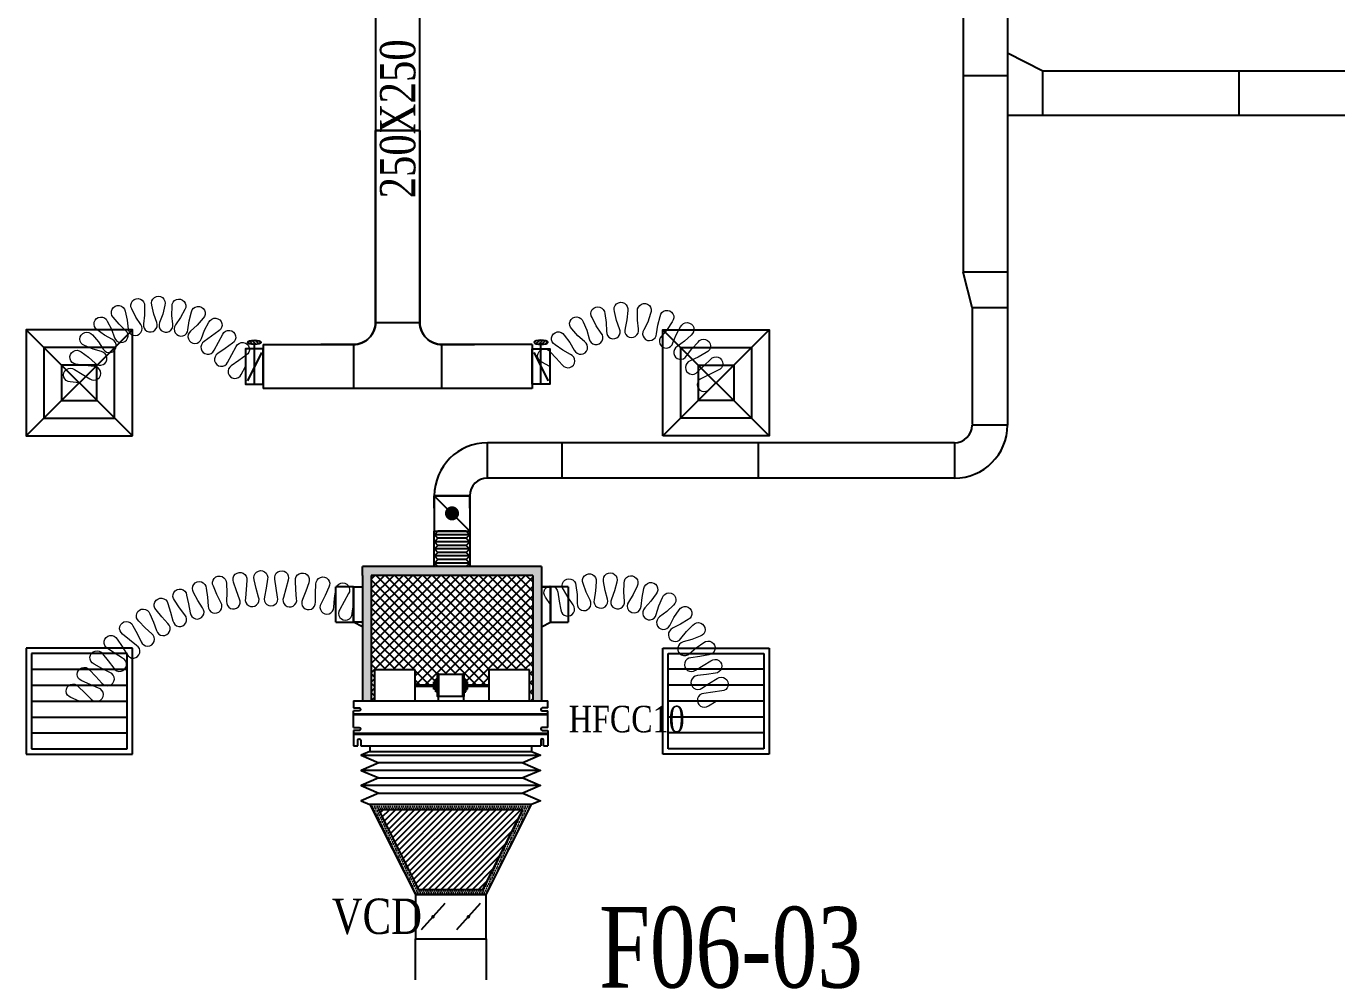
# Model space of a CAD drawing. Header units: metres. Extents: x 352651 to 1421851, y -87441 to -24441.
# Drawn here: x 837282 to 844691, y -72090 to -66743 of the extents above; entities that cross this region are included whole.
import ezdxf

# ---------------------------------------------------------------- set-up
doc = ezdxf.new("R2010")
doc.units = ezdxf.units.M
doc.header["$LTSCALE"] = 300
doc.header["$MEASUREMENT"] = 0
for name, color, linetype in [('bat noi mem', 4, 'CONTINUOUS'), ('CUAGIO', 2, 'CONTINUOUS'), ('KT', 1, 'CONTINUOUS'), ('thiet bi', 11, 'CONTINUOUS')]:
    doc.layers.add(name, color=color, linetype=linetype)
doc.layers.add('noi mem', color=5, linetype='BATTING', lineweight=0)
doc.styles.add('PHU', font='vntimeh.shx', dxfattribs={"width": 0.8})
doc.styles.add('ROMANS', font='romans.shx', dxfattribs={"width": 0.75, "bigfont": 'romancvn.shx'})
doc.linetypes.add('BATTING', pattern='A,0.0001,-0.1,[134,ltypeshp.shx,S=0.1,R=0,X=-0.1,Y=0],-0.2,[134,ltypeshp.shx,S=0.1,R=180,X=0.1,Y=0],-0.1', length=0.4001)

# ---------------------------------------------------------------- blocks, each defined once
blk = doc.blocks.new('SAG')
at = {"layer": 'CUAGIO'}
for p, q in [((-300, 300), (-300, -300)), ((300, 300), (-300, 300)), ((300, -300), (300, 300)), ((-300, -300), (300, -300))]:
    blk.add_line(p, q, dxfattribs=at)
at = {"layer": 'CUAGIO', "color": 8}
for p, q in [((-270, 270), (-270, -270)), ((270, 270), (-270, 270)), ((-180, -270), (-180, 270)), ((-90, -270), (-90, 270)), ((0, -270), (0, 270)), ((90, -270), (90, 270)), ((180, -270), (180, 270)), ((270, -270), (270, 270)), ((-270, -270), (270, -270))]:
    blk.add_line(p, q, dxfattribs=at)
blk = doc.blocks.new('SAD')
at = {"layer": 'CUAGIO', "color": 8}
for p, q in [((-300, -300), (300, 300)), ((300, -300), (-300, 300))]:
    blk.add_line(p, q, dxfattribs=at)
at = {"layer": 'CUAGIO'}
blk.add_lwpolyline([(300, -300), (300, 300), (-300, 300), (-300, -300)], close=True, dxfattribs=at)
at = {"layer": 'CUAGIO', "color": 8}
for points in [[(200, -200), (200, 200), (-200, 200), (-200, -200)], [(100, -100), (100, 100), (-100, 100), (-100, -100)]]:
    blk.add_lwpolyline(points, close=True, dxfattribs=at)
blk = doc.blocks.new('1-van gio D200')
at = {"layer": 'CUAGIO'}
h = blk.add_hatch(dxfattribs=at)
h.set_pattern_fill('ANSI31', color=256, scale=100, style=0)
edge = h.paths.add_edge_path()
edge.add_ellipse((486127, -58494), major_axis=(-38.1, 0), ratio=0.310482, start_angle=0, end_angle=360, ccw=False)
for p, q in [((486167, -58437.3), (486087.1, -58277.5)), ((486127, -58257.4), (486127, -58494))]:
    blk.add_line(p, q, dxfattribs=at)
at = {"layer": 'CUAGIO', "const_width": 3}
for points in [[(486127, -58457.4), (486177, -58457.4), (486177, -58257.4), (486077, -58257.4), (486077, -58457.4), (486127, -58457.4)], [(486167, -58437.3), (486087.1, -58277.5)], [(486127, -58257.4), (486127, -58494)]]:
    blk.add_lwpolyline(points, dxfattribs=at)
at = {"layer": 'CUAGIO'}
blk.add_lwpolyline([(486177, -58457.4), (486077, -58457.4), (486077, -58257.4), (486177, -58257.4)], close=True, dxfattribs=at)
at = {"layer": 'CUAGIO', "const_width": 5.35}
blk.add_lwpolyline([(486130.7, -58357.4, -1), (486123.3, -58357.4, -1)], format="xyb", close=True, dxfattribs=at)
at = {"layer": 'CUAGIO', "extrusion": (0, 0, -1)}
blk.add_ellipse((486127, -58494), major_axis=(-38.1, 0), ratio=0.310482, start_param=-1.570796, end_param=4.712389, dxfattribs=at)
blk = doc.blocks.new('bac noi mem')
at = {"layer": 'bat noi mem'}
for p, q in [((493886.7, -64673), (493866.7, -64693)), ((494046.7, -64673), (493886.7, -64673)), ((494046.7, -64673), (494066.7, -64693)), ((494066.7, -64693), (493866.7, -64693)), ((493866.7, -64693), (493886.7, -64713)), ((493886.7, -64713), (493866.7, -64733)), ((494066.7, -64733), (493866.7, -64733)), ((493866.7, -64733), (493886.7, -64753)), ((493886.7, -64753), (493866.7, -64773)), ((494046.7, -64713), (493886.7, -64713)), ((494046.7, -64753), (493886.7, -64753)), ((494066.7, -64693), (494046.7, -64713)), ((494046.7, -64713), (494066.7, -64733)), ((494066.7, -64733), (494046.7, -64753)), ((494046.7, -64753), (494066.7, -64773)), ((494066.7, -64773), (493866.7, -64773)), ((493866.7, -64773), (493886.7, -64793)), ((493886.7, -64793), (493866.7, -64813)), ((494066.7, -64813), (493866.7, -64813)), ((493866.7, -64813), (493886.7, -64833)), ((494046.7, -64793), (493886.7, -64793)), ((494066.7, -64773), (494046.7, -64793)), ((494046.7, -64793), (494066.7, -64813)), ((494066.7, -64813), (494046.7, -64833)), ((493886.7, -64833), (493866.7, -64853)), ((494066.7, -64853), (493866.7, -64853)), ((493866.7, -64853), (493886.7, -64873)), ((494046.7, -64833), (493886.7, -64833)), ((494046.7, -64873), (493886.7, -64873)), ((494046.7, -64833), (494066.7, -64853)), ((494066.7, -64853), (494046.7, -64873))]:
    blk.add_line(p, q, dxfattribs=at)

msp = doc.modelspace()

# ---------------------------------------------------------------- hatches: boundary and pattern name
at = {"layer": 'CUAGIO'}
h = msp.add_hatch(dxfattribs=at)
h.set_pattern_fill('DOTS', color=2, scale=200, style=0)
h.set_pattern_definition([(0, (266577.114, -127391.205), (6.25, -12.5), [0, -12.5])])
h.paths.add_polyline_path([(840146.1, -69848.7), (839232.5, -69848.7), (839232.5, -70558.7), (839182.5, -70558.7), (839182.5, -69848.7), (839182.5, -69798.7), (840196.1, -69798.7), (840196.1, -69848.7), (840196.1, -70558.7), (840146.1, -70558.7)])
at = {"layer": 'CUAGIO', "ltscale": 1.5}
h = msp.add_hatch(dxfattribs=at)
h.set_pattern_fill('ANSI37', color=9, scale=300, angle=360, style=0)
h.set_pattern_definition([(45, (183000, 131.603), (-26.5165043, 26.5165043), []), (135, (183000, 131.603), (-26.5165043, -26.5165043), [])])
h.paths.add_polyline_path([(839232.5, -69848.7), (839232.5, -70558.7), (839251.7, -70558.7), (839251.7, -70383.7), (839481.9, -70383.7), (839481.9, -70466.7), (839587.1, -70466.7), (839587.1, -70451), (839597.7, -70451), (839597.7, -70435.2), (839607.6, -70435.2), (839607.6, -70410.3, -1), (839614, -70408.2), (839750.2, -70408.2, -1), (839756.7, -70410.3), (839756.7, -70435.2), (839766.6, -70435.2), (839766.6, -70451), (839777.1, -70451), (839777.1, -70466.7), (839896.8, -70466.7), (839896.8, -70383.7), (840127, -70383.7), (840127, -70558.7), (840146.1, -70558.7), (840146.1, -69848.7)])
at = {"layer": 'CUAGIO'}
h = msp.add_hatch(dxfattribs=at)
h.set_pattern_fill('DOTS', color=256, scale=200, style=0)
h.set_pattern_definition([(0, (9552.957, -17805.039), (6.25, -12.5), [0, -12.5])])
h.paths.add_polyline_path([(839882.1, -71654.2), (839482.1, -71654.2), (839225.1, -71144.2), (840139.1, -71144.2)])
h.paths.add_polyline_path([(839863.7, -71624.2), (840090.4, -71174.2), (839273.9, -71174.2), (839500.6, -71624.2)], flags=16)
h = msp.add_hatch(dxfattribs=at)
h.set_pattern_fill('ANSI31', color=256, scale=200, style=0)
h.set_pattern_definition([(45, (-3258.12, -88821.382), (-17.6776695, 17.6776695), [])])
h.paths.add_polyline_path([(840090.4, -71174.2), (839273.9, -71174.2), (839500.6, -71624.2), (839863.7, -71624.2)])

# ---------------------------------------------------------------- linework, layer by layer
at = {"layer": 'bat noi mem'}
for p, q in [((839175.1, -70865.6), (840189.1, -70865.6)), ((840189.1, -70951.4), (839175.1, -70951.4)), ((840089.1, -70908.5), (839275.1, -70908.5)), ((840189.1, -71037.1), (839175.1, -71037.1)), ((839275.1, -70994.2), (840089.1, -70994.2)), ((839275.1, -71079.9), (840089.1, -71079.9)), ((840139.1, -71144.2), (839225.1, -71144.2))]:
    msp.add_line(p, q, dxfattribs=at)
for points in [[(839225.1, -70844.2), (839175.1, -70865.6), (839275.1, -70908.5), (839175.1, -70951.4), (839275.1, -70994.2), (839175.1, -71037.1), (839275.1, -71079.9), (839175.1, -71122.8), (839225.1, -71144.2)], [(840139.1, -70844.2), (840189.1, -70865.6), (840089.1, -70908.5), (840189.1, -70951.4), (840089.1, -70994.2), (840189.1, -71037.1), (840089.1, -71079.9), (840189.1, -71122.8), (840139.1, -71144.2)]]:
    msp.add_lwpolyline(points, dxfattribs=at)
at = {"layer": 'CUAGIO'}
for p, q in [((842579.4, -60364), (842579.4, -68134)), ((842829.4, -60344.1), (842829.4, -68998.8)), ((842829.4, -67024), (842579.4, -67024)), ((847469.6, -66997.2), (843029.6, -66997.2)), ((853751.5, -67247.2), (842829.7, -67247.2)), ((842829.4, -68134), (842579.4, -68134)), ((842829.4, -68134), (842579.4, -68134)), ((842629.4, -68334), (842579.4, -68134)), ((842629.4, -68334), (842629.4, -68995.6)), ((842629.4, -68334), (842829.4, -68334)), ((839257.2, -68417.6), (839507.2, -68417.6)), ((838622.2, -68542.6), (838622.2, -68792.6)), ((839132.2, -68542.6), (839132.2, -68792.6)), ((839632.2, -68792.6), (839632.2, -68542.6)), ((840142.2, -68542.6), (840142.2, -68792.6)), ((842829.4, -68998.8), (842629.4, -68998.8)), ((842529.4, -69098.8), (839889.3, -69098.7)), ((839889.3, -69298.7), (839889.3, -69098.7)), ((840309.4, -69098.8), (840309.4, -69298.8)), ((841419.4, -69098.8), (841419.4, -69298.8)), ((842529.4, -69098.8), (842529.4, -69298.8)), ((842535.9, -69298.7), (839889.4, -69298.7)), ((839589.3, -69468.9), (839589.3, -69398.7)), ((839789.3, -69398.7), (839589.3, -69398.7)), ((839589.3, -69398.7), (839589.3, -69598.6)), ((839789.3, -69598.6), (839589.3, -69398.7)), ((839589.3, -69398.7), (839789.3, -69398.7)), ((839789.3, -69398.7), (839789.3, -69598.6)), ((839789.3, -69468.9), (839789.3, -69398.7)), ((839589.3, -69478.4), (839589.3, -69598.6)), ((839789.3, -69478.4), (839789.3, -69598.6)), ((839589.3, -69598.6), (839789.3, -69598.6)), ((839789.3, -69598.6), (839789.3, -69798.7)), ((840196.1, -69798.7), (839182.5, -69798.7)), ((839182.5, -69848.7), (839182.5, -70558.7)), ((839232.5, -69848.7), (839232.5, -70558.7)), ((840146.1, -69848.7), (840146.1, -70558.7)), ((840196.1, -69798.7), (840196.1, -70558.7)), ((839032.8, -70114), (839032.8, -69914)), ((839132.5, -69914), (839032.8, -69914)), ((839132.5, -70114), (839132.5, -69914)), ((839132.5, -69914), (839132.5, -70114)), ((840246.1, -69914), (840246.1, -70114)), ((840246.1, -69914), (840246.1, -70114)), ((840246.1, -70114), (840246.1, -69914)), ((840345.8, -69914), (840345.8, -70114)), ((840246.1, -70114), (840345.8, -70114)), ((839232.5, -70558.7), (839232.5, -70558.7)), ((840146.1, -70558.7), (840146.1, -70558.7)), ((839649.1, -71704.9), (839515.2, -71853.5)), ((839849.1, -71704.9), (839715.2, -71853.5))]:
    msp.add_line(p, q, dxfattribs=at)
at = {"layer": 'CUAGIO', "color": 2}
for p, q in [((843029.6, -66997.2), (842829.6, -66895.4)), ((843029.6, -67247.2), (843029.6, -66997.2)), ((844139.6, -67247.2), (844139.6, -66997.2)), ((839182.5, -69848.7), (839182.5, -69798.7)), ((840146.1, -69848.7), (839232.5, -69848.7))]:
    msp.add_line(p, q, dxfattribs=at)
at = {"layer": 'CUAGIO', "ltscale": 1.5}
msp.add_line((840142.2, -68792.6), (838622.2, -68792.6), dxfattribs=at)
at = {"layer": 'CUAGIO'}
for points in [[(839257.2, -66222.6), (839257.2, -67332.6), (839507.2, -67332.6), (839507.2, -66222.6)], [(839589.3, -69598.6), (839789.3, -69598.6), (839789.3, -69798.7), (839589.3, -69798.7)], [(840139.1, -71144.2), (839225.1, -71144.2), (839482.1, -71654.2), (839882.1, -71654.2)], [(840090.4, -71174.2), (839273.9, -71174.2), (839500.6, -71624.2), (839863.7, -71624.2)], [(839482.1, -71904.2), (839882.1, -71904.2), (839882.1, -71654.2), (839482.1, -71654.2)]]:
    msp.add_lwpolyline(points, close=True, dxfattribs=at)
for points in [[(838622.2, -68542.6), (839132.2, -68542.6, 0.414214), (839257.2, -68417.6), (839257.2, -67332.6), (839507.2, -67332.6), (839507.2, -68417.6, 0.414214), (839632.2, -68542.6), (839817.2, -68542.6)], [(840142.2, -68542.6), (839632.2, -68542.6, -0.414214), (839507.2, -68417.6), (839507.2, -67332.6), (839257.2, -67332.6), (839257.2, -68417.6, -0.414214), (839132.2, -68542.6), (838947.2, -68542.6)], [(838172, -73024.2), (839282.1, -73024.2, 0.414214), (839482.1, -72824.2), (839482.1, -71904.2), (839882.1, -71904.2), (839882.1, -72824.2, 0.414214), (840082.1, -73024.2), (841192.3, -73024.2)]]:
    msp.add_lwpolyline(points, format="xyb", dxfattribs=at)
for points, const_width in [([(839709.3, -69497.8, 1), (839669.3, -69497.8, 1)], 40), ([(839577.1, -71779.2, -1), (839587.1, -71779.2, -1)], 10), ([(839777.1, -71779.2, -1), (839787.1, -71779.2, -1)], 10)]:
    msp.add_lwpolyline(points, format="xyb", close=True, dxfattribs=dict(at, const_width=const_width))
for points in [[(839132.5, -69914), (839182.5, -69914)], [(839132.5, -69914), (839182.5, -69914)], [(840246.1, -69914), (840196.1, -69914)], [(840196.1, -69914), (840246.1, -69914)], [(840345.8, -69914), (840246.1, -69914)], [(839032.8, -70114), (839132.5, -70114)], [(839182.5, -70114), (839132.5, -70114)], [(839182.5, -70139.3), (839132.5, -70114)], [(840196.1, -70139.3), (840246.1, -70114)]]:
    msp.add_lwpolyline(points, dxfattribs=at)
for centre, radius, start, end in [((842529.4, -68998.8), 100, 270, 0), ((842529.4, -68998.8), 300, 270, 0), ((839889.3, -69398.7), 300, 90, 180), ((839889.3, -69398.7), 100, 90, 180)]:
    msp.add_arc(centre, radius, start, end, dxfattribs=at)
at = {"layer": 'noi mem', "linetype": 'ByBlock', "ltscale": 1.5}
for points in [[(837582.1, -68759.6), (837531, -68754.7, -1.333333), (837554.9, -68683.7), (837598.6, -68710.8), (837642.2, -68737.9, 1.333333), (837666.1, -68666.8), (837615, -68662), (837563.6, -68653.5, -1.333333), (837592.2, -68584.2), (837634.6, -68614.4), (837671.8, -68648.7, 1.333333), (837708.5, -68583.3), (837659.8, -68569.5), (837611.8, -68549.2, -1.333333), (837656, -68488.5), (837690.1, -68527.9), (837718.1, -68570.1, 1.333333), (837769.2, -68515.1), (837725.1, -68490.2), (837683.3, -68459.1, -1.333333), (837740.5, -68410.6), (837764.3, -68456.9), (837781.7, -68504.5, 1.333333), (837844.2, -68463.1), (837807.2, -68428.6), (837773.9, -68388.5, -1.333333), (837841, -68354.8), (837853.2, -68405.5), (837858.9, -68455.8, 1.333333), (837929.4, -68430.3), (837901.6, -68388), (837878.7, -68341.2, -1.333333), (837951.8, -68324.3), (837951.8, -68376.4), (837945.4, -68426.6, 1.333333), (838019.9, -68418.5), (838002.9, -68370.9), (837991.7, -68320, -1.333333), (838066.7, -68320.8), (838054.4, -68371.4), (838036.3, -68418.7, 1.333333), (838110.7, -68428.4), (838105.4, -68378.1), (838106.5, -68326, -1.333333), (838179.2, -68344.5), (838155.3, -68390.8), (838126.6, -68432.5, 1.333333), (838196.5, -68459.5), (838203.3, -68409.3), (838216.6, -68358.9, -1.333333), (838282.9, -68394), (838248.7, -68433.4), (838211, -68467.1, 1.333333), (838272.7, -68509.9), (838291, -68462.7), (838315, -68416.8, -1.333333), (838371.8, -68465.8), (838330, -68496.3), (838288, -68525.8, 1.333333), (838343.9, -68575.7), (838368.4, -68530.6), (838392.9, -68485.4, -1.333333), (838448.9, -68535.3), (838406.9, -68564.8), (838364.8, -68594.3, 1.333333), (838420.8, -68644.2), (838445.3, -68599.1), (838469.8, -68553.9, -1.333333), (838525.8, -68603.8), (838483.7, -68633.3), (838441.7, -68662.8, 1.333333), (838497.7, -68712.7), (838522.2, -68667.6)], [(840242.2, -68667.6), (840197.8, -68643.2, -1.333333), (840243.8, -68583.9), (840278.5, -68620.8), (840312.8, -68657.8, 1.333333), (840359.1, -68598.9), (840315, -68574.3), (840272.7, -68545, -1.333333), (840324.3, -68490.6), (840355.8, -68531.4), (840380.8, -68574.4, 1.333333), (840438.8, -68526.8), (840401.5, -68493.9), (840367.6, -68455.1, -1.333333), (840430.9, -68415), (840451.5, -68462.2), (840465.3, -68510, 1.333333), (840533.1, -68477.9), (840505, -68436.9), (840481.5, -68391.1, -1.333333), (840552.8, -68367.6), (840561.2, -68418.4), (840562.9, -68468.1, 1.333333), (840636.5, -68453.6), (840619.2, -68407), (840607.6, -68356.8, -1.333333), (840682.4, -68351.4), (840678.2, -68402.7), (840667.8, -68451.4, 1.333333), (840742.7, -68455.2), (840737.3, -68405.8), (840738.3, -68354.3, -1.333333), (840812.2, -68367.3), (840795.5, -68416), (840773.5, -68460.7, 1.333333), (840845.2, -68482.7), (840852.1, -68433.4), (840865.6, -68383.7, -1.333333), (840934.1, -68414.3), (840906.1, -68457.6), (840873.9, -68495.5, 1.333333), (840938, -68534.3), (840956.7, -68488.2), (840982, -68443.3, -1.333333), (841040.9, -68489.7), (841003.1, -68524.8), (840962.7, -68553.7, 1.333333), (841015.4, -68607), (841044.8, -68566.8), (841080.2, -68529.5, -1.333333), (841126, -68588.8), (841080.9, -68613.7), (841035.3, -68635.7, 1.333333), (841078.1, -68697.3), (841114.7, -68662.3), (841151.2, -68627.3, -1.333333), (841194, -68688.9), (841148.4, -68710.9), (841102.8, -68732.9, 1.333333), (841145.6, -68794.6), (841182.1, -68759.6)], [(837582.1, -70559.6), (837535.3, -70539.8, -1.333333), (837576.7, -70477.3), (837613.2, -70512.7), (837649.7, -70548.2, 1.333333), (837691.1, -70485.7), (837644.2, -70465.9), (837597.5, -70445, -1.333333), (837640.2, -70383.3), (837676.2, -70419.7), (837710, -70457.3, 1.333333), (837755.5, -70397.7), (837710.3, -70375.1), (837665.7, -70349.9, -1.333333), (837713.9, -70292.5), (837746.4, -70332), (837776.6, -70372.6, 1.333333), (837827.4, -70317.5), (837784.5, -70290.7), (837742.5, -70261.6, -1.333333), (837795.8, -70208.9), (837824.5, -70251.3), (837850.7, -70294.5, 1.333333), (837906.5, -70244.3), (837866.2, -70213.7), (837827.1, -70180.7, -1.333333), (837885.1, -70133.2), (837909.7, -70178.1), (837931.8, -70223.5, 1.333333), (837992, -70178.7), (837954.7, -70144.5), (837918.8, -70108, -1.333333), (837980.9, -70066.1), (838001.3, -70113), (838019.1, -70160.4, 1.333333), (838083.2, -70121.3), (838049.3, -70083.8), (838016.8, -70044.2, -1.333333), (838082.6, -70008.1), (838098.5, -70056.8), (838111.9, -70105.6, 1.333333), (838179.3, -70072.6), (838149, -70032.1), (838120.4, -69989.7, -1.333333), (838189.2, -69959.9), (838200.5, -70009.8), (838209.3, -70059.6, 1.333333), (838279.5, -70033), (838253.1, -69989.9), (838228.5, -69945, -1.333333), (838299.8, -69921.7), (838306.5, -69972.4), (838310.6, -70022.8, 1.333333), (838382.9, -70002.9), (838360.6, -69957.5), (838340.3, -69910.5, -1.333333), (838413.5, -69893.9), (838415.4, -69945.1), (838414.9, -69995.6, 1.333333), (838488.7, -69982.4), (838470.7, -69935.2), (838454.9, -69886.5, -1.333333), (838529.2, -69876.8), (838526.4, -69927.9), (838521.2, -69978.2, 1.333333), (838596, -69971.9), (838582.4, -69923.2), (838571.1, -69873.2, -1.333333), (838646.1, -69870.4), (838638.6, -69921), (838628.7, -69970.6, 1.333333), (838703.7, -69971.3), (838694.7, -69921.5), (838688.1, -69870.8, -1.333333), (838763, -69874.9), (838750.8, -69924.6), (838736.4, -69973.1, 1.333333), (838811.1, -69980.7), (838806.7, -69930.3), (838804.8, -69879.2, -1.333333), (838879, -69890.2), (838862.3, -69938.6), (838843.5, -69985.5, 1.333333), (838917.1, -70000), (838917.4, -69949.4), (838920.3, -69898.3, -1.333333), (838993.1, -69916.2), (838972, -69962.8), (838948.9, -70007.8, 1.333333), (839020.8, -70029), (839025.9, -69978.7), (839032.6, -69928.2, -1.333333), (839103.8, -69951.8), (839079.2, -69996.3), (839054.5, -70040.8, 1.333333), (839125.7, -70064.4), (839132.5, -70014)], [(840246.1, -70014), (840217.3, -69971.8, -1.333333), (840286.7, -69943.4), (840295.7, -69993.7), (840304.7, -70044.1, 1.333333), (840374.1, -70015.8), (840345.3, -69973.5), (840318.8, -69929.1, -1.333333), (840389.8, -69904.9), (840396, -69956.2), (840397, -70006.8, 1.333333), (840470, -69989.3), (840448.1, -69943.8), (840430.3, -69895.2, -1.333333), (840504.6, -69884.6), (840501.1, -69936.2), (840492.7, -69986.1, 1.333333), (840567.6, -69982.5), (840554.5, -69933.7), (840546.2, -69882.6, -1.333333), (840621.1, -69886.1), (840608, -69936.2), (840590.5, -69983.6, 1.333333), (840664.8, -69994.1), (840661, -69943.7), (840662.3, -69891.9, -1.333333), (840735.3, -69909.3), (840713.1, -69956.1), (840687.1, -69999.4, 1.333333), (840758.1, -70023.5), (840763.8, -69973.3), (840774.7, -69922.7, -1.333333), (840843.2, -69953.4), (840812.7, -69995.2), (840779, -70032.9, 1.333333), (840844.3, -70069.8), (840859.3, -70021.6), (840879.4, -69973.9, -1.333333), (840940.9, -70016.8), (840903.2, -70052.2), (840863.1, -70083, 1.333333), (840920.3, -70131.4), (840944, -70086.8), (840972.7, -70043.7, -1.333333), (841025.2, -70097.4), (840981.5, -70125.1), (840936.3, -70147.8, 1.333333), (840983.5, -70206.1), (841015.2, -70166.7), (841051.4, -70129.7, -1.333333), (841092.9, -70192.2), (841044.8, -70211.3), (840996.2, -70225.2, 1.333333), (841031.7, -70291.3), (841070.1, -70258.4), (841112.6, -70228.9, -1.333333), (841141.8, -70298), (841091, -70307.8), (841040.3, -70314.7, 1.333333), (841065.8, -70385.2), (841109.2, -70358.1), (841152.6, -70331, -1.333333), (841178.1, -70401.5), (841127.4, -70408.5), (841076.8, -70415.4, 1.333333), (841102.3, -70486), (841145.7, -70458.8), (841189, -70431.7, -1.333333), (841214.6, -70502.3), (841163.9, -70509.2), (841113.2, -70516.2, 1.333333), (841138.8, -70586.7), (841182.1, -70559.6)]]:
    msp.add_lwpolyline(points, format="xyb", dxfattribs=at)
at = {"layer": 'thiet bi'}
for p, q in [((839597.7, -70451), (839587.1, -70451)), ((839587.1, -70491.4), (839587.1, -70451)), ((839607.6, -70435.2), (839597.7, -70435.2)), ((839597.7, -70507.2), (839597.7, -70435.2)), ((839614, -70534.3), (839614, -70408.2)), ((839750.2, -70534.3), (839750.2, -70408.2)), ((839756.7, -70435.2), (839766.6, -70435.2)), ((839766.6, -70507.2), (839766.6, -70435.2)), ((839766.6, -70451), (839777.1, -70451)), ((839777.1, -70491.4), (839777.1, -70451)), ((839481.9, -70466.7), (839587.1, -70466.7)), ((839481.9, -70475.8), (839587.1, -70475.8)), ((839597.7, -70491.4), (839587.1, -70491.4)), ((839607.6, -70507.2), (839597.7, -70507.2)), ((839756.7, -70507.2), (839766.6, -70507.2)), ((839766.6, -70491.4), (839777.1, -70491.4)), ((839777.1, -70466.7), (839896.8, -70466.7)), ((839777.1, -70475.8), (839896.8, -70475.8)), ((839896.8, -70475.8), (839896.8, -70466.7)), ((839133.1, -70558.7), (840231.1, -70558.7)), ((839133.1, -70558.7), (839133.1, -70598.2)), ((839610.8, -70536.6), (839610.8, -70558.7)), ((839753.5, -70536.6), (839753.5, -70558.7)), ((840231.1, -70598.2), (840231.1, -70558.7)), ((839133.1, -70630.7), (840231.1, -70630.7)), ((839133.1, -70635.7), (840231.1, -70635.7)), ((839133.1, -70725.2), (839133.1, -70812.7)), ((839133.1, -70741.7), (840231.1, -70741.7)), ((839133.1, -70746.7), (840231.1, -70746.7)), ((840231.1, -70725.2), (840231.1, -70812.7)), ((839133.1, -70812.7), (839157.1, -70812.7)), ((839173.1, -70812.7), (840191.1, -70812.7)), ((839225.1, -70812.7), (839225.1, -70844.2)), ((840139.1, -70812.7), (840139.1, -70844.2)), ((840207.1, -70812.7), (840231.1, -70812.7)), ((839225.1, -70844.2), (840139.1, -70844.2))]:
    msp.add_line(p, q, dxfattribs=at)
for points in [[(839481.9, -70383.7), (839251.7, -70383.7), (839251.7, -70558.7), (839481.9, -70558.7)], [(840127, -70383.7), (839896.8, -70383.7), (839896.8, -70558.7), (840127, -70558.7)], [(839607.6, -70408.2), (839756.7, -70408.2), (839756.7, -70534.3), (839607.6, -70534.3)]]:
    msp.add_lwpolyline(points, close=True, dxfattribs=at)
for points in [[(839133.1, -70598.2), (839165.1, -70598.2, -1), (839165.1, -70614.2), (839133.1, -70614.2)], [(840231.1, -70598.2), (840199.1, -70598.2, 1), (840199.1, -70614.2), (840231.1, -70614.2)], [(839133.1, -70709.2), (839165.1, -70709.2, -1), (839165.1, -70725.2), (839133.1, -70725.2)], [(840231.1, -70709.2), (840199.1, -70709.2, 1), (840199.1, -70725.2), (840231.1, -70725.2)], [(839157.1, -70812.7), (839157.1, -70780.7, -1), (839173.1, -70780.7), (839173.1, -70812.7)], [(840207.1, -70812.7), (840207.1, -70780.7, 1), (840191.1, -70780.7), (840191.1, -70812.7)]]:
    msp.add_lwpolyline(points, format="xyb", dxfattribs=at)
for points in [[(839133.1, -70709.2), (839133.1, -70614.2)], [(840231.1, -70709.2), (840231.1, -70614.2)]]:
    msp.add_lwpolyline(points, dxfattribs=at)
for centre, start, end in [((839610.8, -70409.2), 18.04953, 161.95047), ((839753.5, -70409.2), 18.04953, 161.95047), ((839610.8, -70533.2), 198.04953, 341.95047), ((839753.5, -70533.2), 198.04953, 341.95047)]:
    msp.add_arc(centre, 3.41, start, end, dxfattribs=at)

# ---------------------------------------------------------------- block references
at = {"layer": 'CUAGIO'}
for name, p in [('SAD', (837582.1, -68759.6)), ('bac noi mem', (345722.7, -4925.7))]:
    msp.add_blockref(name, p, dxfattribs=at)
at = {"layer": 'CUAGIO', "xscale": -1}
msp.add_blockref('SAD', (841182.1, -68759.6), dxfattribs=at)
for name, p, rotation in [('1-van gio D200', (352445.2, -127025), 180), ('SAG', (841182.1, -70559.6), 90)]:
    msp.add_blockref(name, p, dxfattribs=dict(at, rotation=rotation))
at = {"layer": 'CUAGIO'}
for name, p, rotation in [('1-van gio D200', (1326319.2, -127025), 180), ('SAG', (837582.1, -70559.6), 270)]:
    msp.add_blockref(name, p, dxfattribs=dict(at, rotation=rotation))

# ---------------------------------------------------------------- texts
at = {"layer": 'CUAGIO', "color": 2, "insert": (839281.9, -66817), "char_height": 200, "width": 788.836, "attachment_point": 3, "rotation": 90, "style": 'PHU'}
msp.add_mtext('250x250', dxfattribs=at)
at = {"layer": 'CUAGIO', "color": 2, "attachment_point": 7, "style": 'PHU'}
for s, insert, char_height, width in [('hfcc10', (840350, -70738.4), 150, 679.92), ('VCD', (839009.4, -71880.8), 200, 439.881)]:
    msp.add_mtext(s, dxfattribs=dict(at, insert=insert, char_height=char_height, width=width))
at = {"layer": 'KT', "ltscale": 1.5, "insert": (840520.3, -71723.4), "char_height": 456.096, "width": 2517.297, "attachment_point": 1, "style": 'ROMANS'}
msp.add_mtext('{\\fTimes New Roman|b0|i0|c0|p18;F06-03}', dxfattribs=at)

doc.saveas('drawing.dxf')
